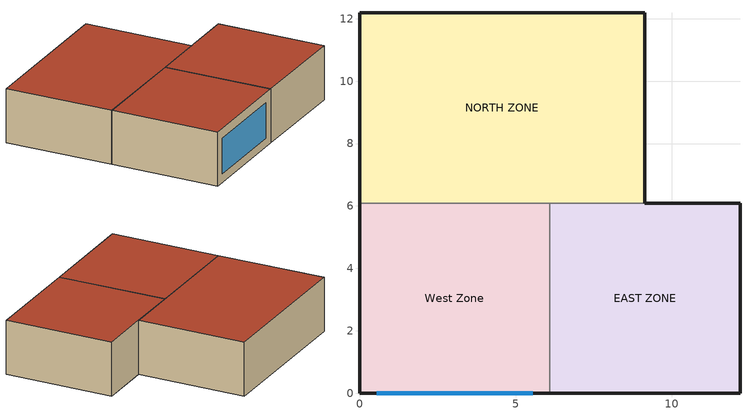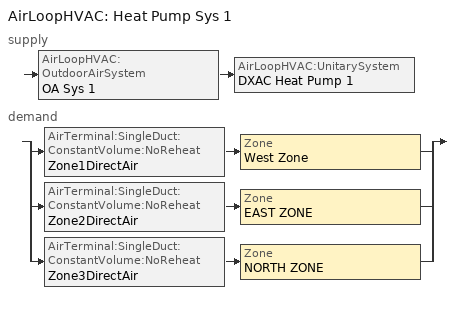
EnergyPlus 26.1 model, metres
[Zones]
West Zone
 floor adiabatic (FLOOR SLAB 8 IN): 0,0 0,6.1 6.1,6.1 6.1,0 z0
 wall outside (EXTWALL80): 0,6.1 0,0 6.1,0 z0:3.05
 wall to NORTH ZONE (PARTITION06): 6.1,6.1 0,6.1 z0:3.05
 wall to EAST ZONE (PARTITION06): 6.1,0 6.1,6.1 z0:3.05
 window (WIN-CON-LIGHT): 0.55,0 5.55,0 z0.5:2.5
 roof outside (ROOF34): 0,6.1 0,0 6.1,0 6.1,6.1 z3.05
EAST ZONE
 floor adiabatic (FLOOR SLAB 8 IN): 6.1,0 6.1,6.1 12.19,6.1 12.19,0 z0
 wall outside (EXTWALL80): 6.1,0 12.19,0 12.19,6.1 9.14,6.1 z0:3.05
 wall to NORTH ZONE (PARTITION06): 9.14,6.1 6.1,6.1 z0:3.05
 roof outside (ROOF34): 6.1,6.1 6.1,0 12.19,0 12.19,6.1 z3.05
NORTH ZONE
 floor adiabatic (FLOOR SLAB 8 IN): 0,6.1 0,12.19 9.14,12.19 9.14,6.1 z0
 wall outside (EXTWALL80): 9.14,6.1 9.14,12.19 0,12.19 0,6.1 z0:3.05
 roof outside (ROOF34): 0,12.19 0,6.1 9.14,6.1 9.14,12.19 z3.05
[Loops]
AirLoopHVAC 'Heat Pump Sys 1'
 supply: AirLoopHVAC:OutdoorAirSystem 'OA Sys 1' > AirLoopHVAC:UnitarySystem 'DXAC Heat Pump 1'
 demand: split
  | AirTerminal:SingleDuct:ConstantVolume:NoReheat 'Zone1DirectAir' > Zone 'West Zone'
  | AirTerminal:SingleDuct:ConstantVolume:NoReheat 'Zone2DirectAir' > Zone 'EAST ZONE'
  | AirTerminal:SingleDuct:ConstantVolume:NoReheat 'Zone3DirectAir' > Zone 'NORTH ZONE'
[Building]
NONE: Loads convergence tolerance value=0.04; Maximum number of warmup days=25; Minimum number of warmup days=6; North axis=0; Solar distribution=FullInteriorAndExterior; Temperature convergence tolerance value=0.4; Terrain=Suburbs
[Site:GroundTemperature:BuildingSurface]
20.03, 20.03, 20.13, 20.3, 20.43, 20.52, 20.62, 20.77, 20.78, 20.55, 20.44, 20.2
[Site:Location]
CHICAGO_IL_USA TMY2-94846: Elevation=190; Latitude=41.78; Longitude=-87.75; Time zone=-6
[SizingPeriod:DesignDay] Barometric pressure=99063; Day of month=21; Daylight saving time indicator=No; Humidity condition type=WetBulb; Rain indicator=No; Snow indicator=No; Solar model indicator=ASHRAEClearSky
Name | Daily dry bulb temperature range | Day type | Maximum dry bulb temperature | Month | Sky clearness | Wetbulb or dewpoint at maximum dry bulb | Wind direction | Wind speed
CHICAGO_IL_USA Annual Cooling 1% Design Conditions DB/MCWB | 10.7 | SummerDesignDay | 31.5 | 7 | 1 | 23 | 230 | 5.3
CHICAGO_IL_USA Annual Heating 99% Design Conditions DB | 0 | WinterDesignDay | -17.3 | 1 | 0 | -17.3 | 270 | 4.9
[Construction]
EXTWALL80: A1 - 1 IN STUCCO, C4 - 4 IN COMMON BRICK, E1 - 3 / 4 IN PLASTER OR GYP BOARD
FLOOR SLAB 8 IN: C10 - 8 IN HW CONCRETE
PARTITION06: E1 - 3 / 4 IN PLASTER OR GYP BOARD, C6 - 8 IN CLAY TILE, E1 - 3 / 4 IN PLASTER OR GYP BOARD
ROOF34: E2 - 1 / 2 IN SLAG OR STONE, E3 - 3 / 8 IN FELT AND MEMBRANE, B5 - 1 IN DENSE INSULATION, C12 - 2 IN HW CONCRETE
WIN-CON-LIGHT: WIN-LAY-GLASS-LIGHT
[Material] Thermal absorptance=0.9
Name | Conductivity | Density | Roughness | Solar absorptance | Specific heat | Thickness | Visible absorptance
A1 - 1 IN STUCCO | 0.691831 | 1858.142 | Smooth | 0.92 | 836.8 | 0.0253898 | 0.92
B5 - 1 IN DENSE INSULATION | 0.0432394 | 91.30524 | VeryRough | 0.5 | 836.8 | 0.0253898 | 0.5
C4 - 4 IN COMMON BRICK | 0.726422 | 1922.216 | Rough | 0.76 | 836.8 | 0.101498 | 0.76
C6 - 8 IN CLAY TILE | 0.570761 | 1121.292 | Smooth | 0.82 | 836.8 | 0.203302 | 0.82
C10 - 8 IN HW CONCRETE | 1.729577 | 2242.585 | MediumRough | 0.65 | 836.8 | 0.203302 | 0.65
C12 - 2 IN HW CONCRETE | 1.729577 | 2242.585 | MediumRough | 0.65 | 836.8 | 0.0509016 | 0.65
E1 - 3 / 4 IN PLASTER OR GYP BOARD | 0.726422 | 1601.846 | Smooth | 0.92 | 836.8 | 0.01905 | 0.92
E2 - 1 / 2 IN SLAG OR STONE | 1.435549 | 881.0155 | Rough | 0.55 | 1673.6 | 0.0127102 | 0.55
E3 - 3 / 8 IN FELT AND MEMBRANE | 0.190253 | 1121.292 | Rough | 0.75 | 1673.6 | 0.00954024 | 0.75
[WindowMaterial:Glazing]
WIN-LAY-GLASS-LIGHT: Back side infrared hemispherical emissivity=0.84; Back side solar reflectance at normal incidence=0.031; Back side visible reflectance at normal incidence=0.05; Conductivity=0.9; Front side infrared hemispherical emissivity=0.84; Front side solar reflectance at normal incidence=0.031; Front side visible reflectance at normal incidence=0.05; Infrared transmittance at normal incidence=0; Optical data type=SpectralAverage; Solar transmittance at normal incidence=0.9; Thickness=0.003; Visible transmittance at normal incidence=0.9
[AirLoopHVAC]
Heat Pump Sys 1: Design supply air flow rate=Autosize
[AirLoopHVAC:UnitarySystem]
DXAC Heat Pump 1: Availability schedule=FanAndCoilAvailSched; Control type=Load; Controlling zone or thermostat location=East Zone; Cooling coil=Heat Pump ACDXCoil 1; Cooling supply air flow rate=Autosize; Cooling supply air flow rate method=SupplyAirFlowRate; Dx heating coil sizing ratio=1.1; Fan placement=BlowThrough; Heating coil=Heat Pump DX Heating Coil 1; Heating supply air flow rate=Autosize; Heating supply air flow rate method=SupplyAirFlowRate; Maximum outdoor dry bulb temperature for supplemental heater operation=21; Maximum supply air temperature=Autosize; No load supply air flow rate=Autosize; No load supply air flow rate method=SupplyAirFlowRate; Supplemental heating coil=Heat Pump DX Supp Heating Coil 1; Supply air fan operating mode schedule=CyclingFanSchedule; Supply fan=Supply Fan 1
[AirTerminal:SingleDuct:ConstantVolume:NoReheat] Availability schedule=FanAndCoilAvailSched; Maximum air flow rate=Autosize
Zone1DirectAir; Zone2DirectAir; Zone3DirectAir
[AvailabilityManager:Scheduled]
Name | Schedule
Heat Pump 1 Avail | FanAndCoilAvailSched
Outdoor Air 1 Avail | OutdoorAirAvailSched
[Coil:Cooling:DX]
Heat Pump ACDXCoil 1: Availability schedule=FanAndCoilAvailSched; Performance object=Heat Pump ACDXCoil 1 Performance
[Coil:Cooling:DX:CurveFit:OperatingMode]
Heat Pump ACDXCoil 1 Operating Mode: Nominal speed number=1; Rated evaporator air flow rate=Autosize; Rated gross total cooling capacity=Autosize; Speed 1=Heat Pump ACDXCoil 1 Speed 1 Performance
[Coil:Cooling:DX:CurveFit:Performance]
Heat Pump ACDXCoil 1 Performance: Base operating mode=Heat Pump ACDXCoil 1 Operating Mode; Compressor fuel type=Electricity
[Coil:Cooling:DX:CurveFit:Speed]
Heat Pump ACDXCoil 1 Speed 1 Performance: 2023 rated evaporator fan power per volume flow rate=934.4; Active fraction of coil face area=1; Condenser air flow rate fraction=1; Energy input ratio modifier function of air flow fraction curve=HPACCOOLEIRFFF; Energy input ratio modifier function of temperature curve=HPACCOOLEIRFT; Evaporative condenser pump power fraction=1; Evaporator air flow rate fraction=1; Gross cooling cop=3; Gross sensible heat ratio=Autosize; Gross total cooling capacity fraction=1; Part load fraction correlation curve=HPACCOOLPLFFPLR; Total cooling capacity modifier function of air flow fraction curve=HPACCoolCapFFF; Total cooling capacity modifier function of temperature curve=HPACCoolCapFT
[Coil:Heating:DX:SingleSpeed]
Heat Pump DX Heating Coil 1: 2023 rated supply fan power per volume flow rate=934.4; Availability schedule=FanAndCoilAvailSched; Crankcase heater capacity=200; Defrost control=Timed; Defrost strategy=Resistive; Defrost time period fraction=0.166667; Energy input ratio function of flow fraction curve=HPACHeatEIRFFF; Energy input ratio function of temperature curve=HPACHeatEIRFT; Gross rated heating capacity=Autosize; Gross rated heating cop=2.75; Heating capacity function of flow fraction curve=HPACHeatCapFFF; Heating capacity function of temperature curve=HPACHeatCapFT; Maximum outdoor dry bulb temperature for crankcase heater operation=10; Maximum outdoor dry bulb temperature for defrost operation=5; Minimum outdoor dry bulb temperature for compressor operation=-8; Part load fraction correlation curve=HPACCOOLPLFFPLR; Rated air flow rate=Autosize; Resistive defrost heater capacity=Autosize
[Coil:Heating:Fuel]
Heat Pump DX Supp Heating Coil 1: Availability schedule=FanAndCoilAvailSched; Burner efficiency=0.8; Fuel type=NaturalGas; Nominal capacity=Autosize
[ComponentCost:LineItem] Item=*; Line item type=Coil:Cooling:DX
DX Coil Per Output Cap: Cost per unit of output capacity=10
DX Coil Per Output Cap per COP: Cost per unit of output capacity per cop=100
DX Coil Per Unit Cost: Cost per each=1
[Controller:OutdoorAir]
OA Controller 1: Economizer control action type=ModulateFlow; Economizer control type=NoEconomizer; Lockout type=NoLockout; Maximum outdoor air flow rate=Autosize; Minimum limit type=ProportionalMinimum; Minimum outdoor air flow rate=Autosize; Minimum outdoor air schedule=OAFractionSched
[DesignSpecification:OutdoorAir] Outdoor air flow per person=0.00944; Outdoor air flow per zone=0; Outdoor air flow per zone floor area=0; Outdoor air method=Flow/Person
SZ DSOA EAST ZONE; SZ DSOA NORTH ZONE; SZ DSOA West Zone
[ElectricEquipment] Design level calculation method=EquipmentLevel; Fraction latent=0; Fraction lost=0; Fraction radiant=0.3; Schedule=Intermittent
Name | Design level | Zone or zonelist or space or spacelist
EAST ZONE ElecEq 1 | 1464.375 | EAST ZONE
NORTH ZONE ElecEq 1 | 2928.751 | NORTH ZONE
West Zone ElecEq 1 | 2928.751 | West Zone
[Fan:SystemModel]
Supply Fan 1: Availability schedule=FanAndCoilAvailSched; Design electric power consumption=Autosize; Design maximum air flow rate=Autosize; Design power sizing method=TotalEfficiencyAndPressure; Design pressure rise=300; Electric power minimum flow rate fraction=0; Fan total efficiency=0.7; Motor efficiency=0.9; Motor in air stream fraction=1; Speed control method=Discrete
[Lights] Design level calculation method=LightingLevel; End use subcategory=GeneralLights; Fraction radiant=0.2; Fraction replaceable=0; Fraction visible=0.2; Return air fraction=0; Schedule=Office Lighting
Name | Lighting level | Zone or zonelist or space or spacelist
EAST ZONE Lights 1 | 1464.375 | EAST ZONE
NORTH ZONE Lights 1 | 878.6252 | NORTH ZONE
[People] Activity level schedule=Activity Sch; Air velocity schedule=Air Velo Sch; Carbon dioxide generation rate=3.82e-08; Clothing insulation schedule=Clothing Sch; Fraction radiant=0.3; Mean radiant temperature calculation type=EnclosureAveraged; Number of people calculation method=People; Number of people schedule=Office Occupancy; Thermal comfort model 1 type=Fanger; Work efficiency schedule=Work Eff Sch
Name | Number of people | Zone or zonelist or space or spacelist
EastPeople | 3 | EAST ZONE
NorthPeople | 4 | NORTH ZONE
WestPeople | 3 | West Zone
[Sizing:System]
Heat Pump Sys 1: 100 outdoor air in cooling=No; 100 outdoor air in heating=No; Central cooling capacity control method=VAV; Central cooling design supply air humidity ratio=0.008; Central cooling design supply air temperature=13; Central heating design supply air humidity ratio=0.008; Central heating design supply air temperature=32; Central heating maximum system air flow ratio=0; Cooling design capacity=Autosize; Cooling design capacity method=CoolingDesignCapacity; Cooling supply air flow rate=0; Cooling supply air flow rate method=DesignDay; Design outdoor air flow rate=Autosize; Heating coil sizing method=GreaterOfHeatingOrCooling; Heating design capacity=Autosize; Heating design capacity method=HeatingDesignCapacity; Heating supply air flow rate=0; Heating supply air flow rate method=DesignDay; Maximum heating capacity to cooling capacity sizing ratio=1.2; Precool design humidity ratio=0.008; Precool design temperature=11; Preheat design humidity ratio=0.008; Preheat design temperature=7; Type of load to size on=Sensible; Type of zone sum to use=NonCoincident; Zone maximum outdoor air fraction=1
[Sizing:Zone] Account for dedicated outdoor air system=No; Cooling design air flow method=DesignDay; Cooling design air flow rate=0; Dedicated outdoor air high setpoint temperature for design=Autosize; Dedicated outdoor air low setpoint temperature for design=Autosize; Dedicated outdoor air system control strategy=NeutralSupplyAir; Heating coil sizing method=GreaterOfHeatingOrCooling; Heating design air flow method=DesignDay; Heating design air flow rate=0; Maximum heating capacity to cooling load sizing ratio=1.2; Zone cooling design supply air humidity ratio=0.009; Zone cooling design supply air temperature input method=SupplyAirTemperature; Zone cooling sizing factor=0; Zone heating design supply air humidity ratio=0.009; Zone heating design supply air temperature input method=SupplyAirTemperature; Zone heating sizing factor=0; Zone load sizing method=Sensible And Latent Load
Name | Design specification outdoor air object | Zone cooling design supply air temperature | Zone heating design supply air temperature
West Zone | SZ DSOA West Zone | 13 | 32
EAST ZONE | SZ DSOA EAST ZONE | 14 | 48
NORTH ZONE | SZ DSOA NORTH ZONE | 14 | 48
[ThermostatSetpoint:SingleCooling]
Cooling Setpoint with SB: Setpoint temperature schedule=Cooling Setpoints
[ThermostatSetpoint:SingleHeating]
Heating Setpoint with SB: Setpoint temperature schedule=Heating Setpoints
[Zone] Ceiling height=Autocalculate; Multiplier=1; Type=1; Volume=Autocalculate
EAST ZONE; NORTH ZONE; West Zone
[ZoneControl:Thermostat] Control 1=Heating Setpoint with SB; Control 2=Cooling Setpoint with SB; Control type schedule=Zone Control Type Sched
Name | Zone or zonelist
Zone 1 Thermostat | West Zone
Zone 2 Thermostat | EAST ZONE
Zone 3 Thermostat | NORTH ZONE
[Zone equipment]
West Zone: Zone1DirectAir
EAST ZONE: Zone2DirectAir
NORTH ZONE: Zone3DirectAir
[Curve:Biquadratic] Input unit type for x=Temperature; Input unit type for y=Temperature; Maximum value of x=23.88889; Maximum value of y=46.11111; Minimum value of x=12.77778; Minimum value of y=18; Output unit type=Dimensionless
Name | Coefficient1 constant | Coefficient2 x | Coefficient3 x 2 | Coefficient4 y | Coefficient5 y 2 | Coefficient6 x y
HPACCOOLEIRFT | 0.297145 | 0.0430933 | -0.000748766 | 0.00597727 | 0.000482112 | -0.000956448
HPACCoolCapFT | 0.766956 | 0.0107756 | -4.14703e-05 | 0.00134961 | -0.000261144 | 0.000457488
[Curve:Cubic]
Name | Maximum value of x | Minimum value of x | Coefficient1 constant | Coefficient2 x | Coefficient3 x 2 | Coefficient4 x 3 | Input unit type for x | Output unit type
HPACHeatCapFFF | 1.5 | 0.5 | 0.84 | 0.16 | 0 | 0
HPACHeatCapFT | 20 | -20 | 0.758746 | 0.027626 | 0.000148716 | 3.4992e-06 | Temperature | Dimensionless
HPACHeatEIRFT | 20 | -20 | 1.19248 | -0.0300438 | 0.00103745 | -2.3328e-05 | Temperature | Dimensionless
[Curve:Quadratic]
Name | Maximum value of x | Minimum value of x | Coefficient1 constant | Coefficient2 x | Coefficient3 x 2
HPACCOOLEIRFFF | 1.5 | 0.5 | 1.156 | -0.1816 | 0.0256
HPACCOOLPLFFPLR | 1 | 0 | 0.85 | 0.15 | 0
HPACCoolCapFFF | 1.5 | 0.5 | 0.8 | 0.2 | 0
HPACHeatEIRFFF | 1 | 0 | 1.3824 | -0.4336 | 0.0512
[Schedule:Compact]
Activity Sch: Through: 12/31, For: Alldays, Until: 24:00, 131.8
Air Velo Sch: Through: 12/31, For: Alldays, Until: 24:00, 0.137
COOLING SETPOINTS: Through: 12/31, For: Weekdays Weekends Holidays CustomDay1 CustomDay2, Until: 7:00, 30, Until: 17:00, 24, Until: 24:00, 30, For: SummerDesignDay, Until: 24:00, 24, For: WinterDesignDay, Until: 24:00, 50
Clothing Sch: Through: 12/31, For: Alldays, Until: 24:00, 1
CyclingFanSchedule: Through: 12/31, For: AllDays, Until: 24:00, 0
FANANDCOILAVAILSCHED: Through: 3/31, For: Alldays, Until: 24:00, 1, Through: 9/30, For: Weekdays, Until: 7:00, 0, Until: 17:00, 1, Until: 24:00, 0, For: Weekends Holidays CustomDay1 CustomDay2, Until: 24:00, 0, For: SummerDesignDay WinterDesignDay, Until: 24:00, 1, Through: 12/31, For: Alldays, Until: 24:00, 1
HEATING SETPOINTS: Through: 12/31, For: Weekdays Weekends Holidays CustomDay1 CustomDay2, Until: 7:00, 15, Until: 17:00, 20, Until: 24:00, 15, For: SummerDesignDay, Until: 24:00, 15, For: WinterDesignDay, Until: 24:00, 20
Intermittent: Through: 12/31, For: Weekdays, Until: 8:00, 0, Until: 18:00, 1, Until: 24:00, 0, For: Weekends Holidays CustomDay1 CustomDay2, Until: 24:00, 0, For: SummerDesignDay, Until: 24:00, 1, For: WinterDesignDay, Until: 24:00, 0.15
OAFRACTIONSCHED: Through: 12/31, For: Weekdays Weekends Holidays CustomDay1 CustomDay2, Until: 7:00, 0, Until: 17:00, 1, Until: 24:00, 0, For: SummerDesignDay WinterDesignDay, Until: 24:00, 1
OUTDOORAIRAVAILSCHED: Through: 12/31, For: Weekdays, Until: 7:00, 0, Until: 17:00, 1, Until: 24:00, 0, For: Weekends Holidays CustomDay1 CustomDay2, Until: 24:00, 0, For: SummerDesignDay WinterDesignDay, Until: 24:00, 1
Office Lighting: Through: 12/31, For: Weekdays, Until: 6:00, 0.05, Until: 7:00, 0.2, Until: 17:00, 1, Until: 18:00, 0.5, Until: 24:00, 0.05, For: Weekends Holidays CustomDay1 CustomDay2, Until: 24:00, 0.05, For: SummerDesignDay, Until: 24:00, 1, For: WinterDesignDay, Until: 24:00, 0.15
Office Occupancy: Through: 12/31, For: Weekdays, Until: 6:00, 0, Until: 7:00, 0.1, Until: 8:00, 0.5, Until: 12:00, 1, Until: 13:00, 0.5, Until: 16:00, 1, Until: 17:00, 0.5, Until: 18:00, 0.1, Until: 24:00, 0, For: Weekends Holidays CustomDay1 CustomDay2, Until: 24:00, 0, For: SummerDesignDay, Until: 24:00, 1, For: WinterDesignDay, Until: 24:00, 0.05
Work Eff Sch: Through: 12/31, For: Alldays, Until: 24:00, 0
ZONE CONTROL TYPE SCHED: Through: 3/31, For: Alldays, Until: 24:00, 1, Through: 9/30, For: Alldays, Until: 24:00, 2, Through: 12/31, For: Alldays, Until: 24:00, 1
